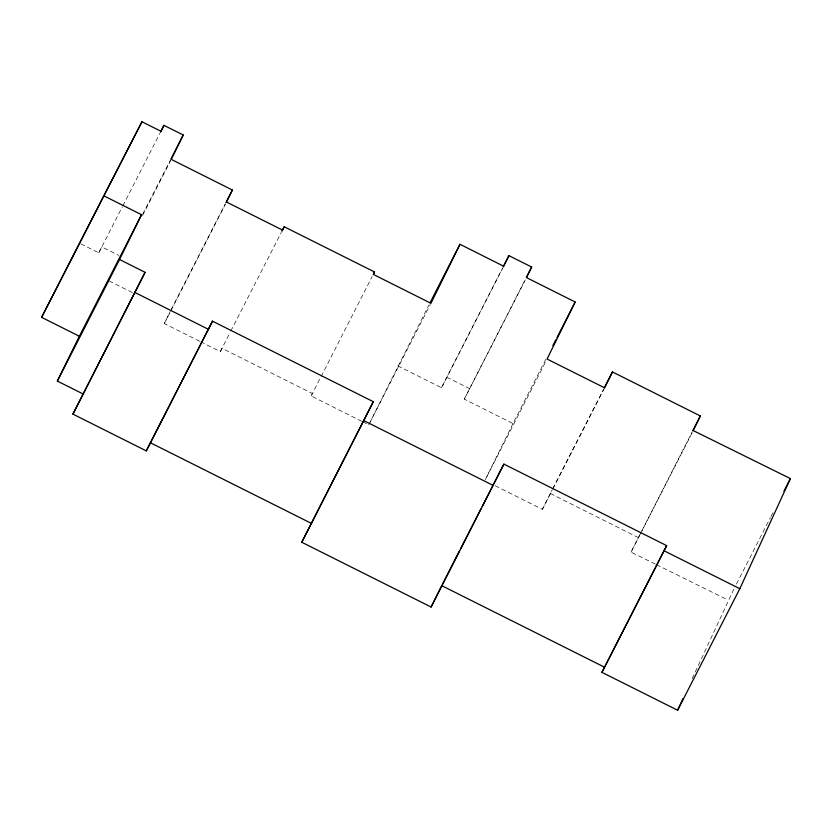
<?xml version="1.0" encoding="UTF-8"?>
<svg xmlns="http://www.w3.org/2000/svg" width="832" height="832" viewBox="0 0 832 832"><rect width="100%" height="100%" fill="white"/><g stroke="black" fill="none" stroke-linecap="round" stroke-linejoin="round"><path stroke-width="0.62" stroke-dasharray="4.16 3.12" d="M361.826 421.356L311.189 395.97L312.312 393.494L221.978 348.296L220.334 351.624L200.897 341.89M692.151 678.61L734.074 588.661M655.346 564.127L631.051 552.126L692.13 432.016M199.753 341.318L164.31 323.575L170.186 311.553M545.834 359.341L512.98 423.55L464.308 399.142L525.2 279.635M368.732 424.819L428.886 305.063M512.98 423.55L485.43 479.419L545.875 361.338M495.217 485.763L542.402 509.35L552.032 490.038M397.779 365.83L441.48 387.754L502.466 268.268M80.881 243.859L98.8 252.824L101.764 246.906L118.778 255.393M98.8 252.824L122.304 206.773M122.855 205.806L159.848 133.39M142.75 214.094L170.331 160.202M142.532 215.571L170.695 160.534M171.361 309.265L225.337 203.778M164.31 323.575L170.175 312.114M170.768 310.96L225.337 204.329M220.334 351.624L230.194 332.238M230.776 331.094L281.351 232.378M311.189 395.97L320.528 377.447M321.162 376.48L372.164 276.546M369.907 422.531L430.342 304.429M441.48 387.754L502.497 268.507M464.308 399.142L525.325 279.895M552.614 488.894L603.668 389.137M542.402 509.35L552.375 489.861M552.958 488.717L604.011 388.96M631.051 552.126L639.86 534.934M640.442 533.78L692.661 431.735M736.424 584.074L770.453 517.566M771.035 516.422L773.968 510.692M656.5 564.699L728.208 600.122M446.722 377.198L469.456 388.565M550.274 493.48L638.144 537.503M109.086 280.925L133.297 293.062M362.981 421.938L366.434 423.665"/><path stroke-width="1.25" d="M281.83 231.338L284.18 226.751L374.514 271.96L373.381 274.435L430.934 303.285L459.982 244.286L503.672 266.219L508.924 255.653L531.648 267.03L526.5 277.607L575.172 302.006L547.05 359.039L604.594 387.816L612.466 371.946L700.336 415.969L693.254 430.591L790.4 478.587L739.825 588.702L677.633 710.247L601.931 672.35L666.661 545.626L503.89 464.1L482.175 506.522M677.633 710.247L683.01 698.526M160.441 132.246L163.956 125.372L183.238 134.982L171.278 159.39L232.378 190.018L226.512 202.041L282.526 230.09L284.18 226.751M601.931 672.35L666.661 545.626M82.888 393.858L57.346 381.056L119.538 259.511L145.09 272.314L72.914 414.118L146.286 450.892L212.503 321.173L373.308 401.7L301.766 542.256L431.111 607.038L503.89 464.1M146.286 450.892L212.503 321.173M57.346 381.056L79.373 336.253L141.565 214.718L103.792 195.801L41.6 317.346L79.373 336.253M119.538 259.511L141.565 214.718M72.914 414.118L145.09 272.314M301.766 542.256L373.308 401.7M431.111 607.038L441.688 585.645L604.469 667.17M163.956 125.372L160.992 131.279L141.96 121.753L103.792 195.801M141.96 121.753L41.6 317.346M170.914 159.058L183.238 134.982M225.93 202.623L232.378 190.018M373.339 274.248L374.514 271.96M430.05 302.765L459.982 244.286M503.048 267.124L508.924 255.653M526.375 277.347L531.648 267.03M552.874 345.582L555.807 339.851M556.982 337.553L575.172 302.006M442.281 584.49L459.295 551.242M460.47 548.943L481 508.82M604.25 387.993L612.466 371.946M692.713 430.872L700.336 415.969M783.942 491.192L790.4 478.587M664.134 550.815L739.825 588.702M135.106 292.573L208.489 329.358M363.969 420.711L493.314 485.493M150.311 442.718L311.116 523.234"/></g></svg>
